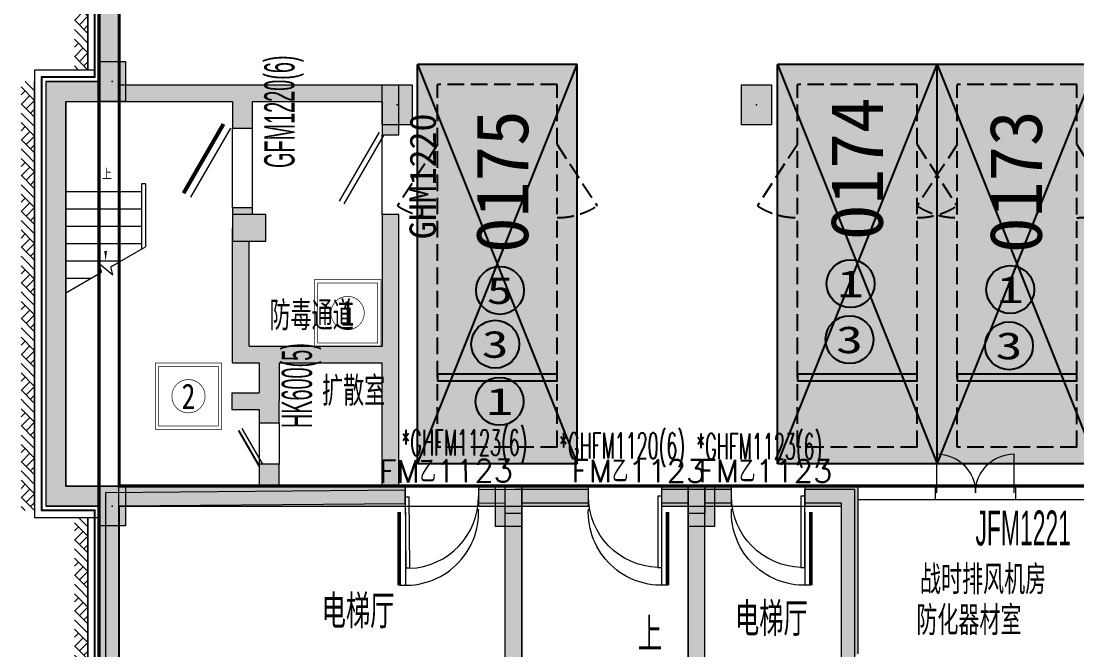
# Model space of a CAD drawing. Extents: x -264757 to 1033689, y 4049843 to 4347093.
# Drawn here: x -90229 to -74366, y 4195866 to 4205315 of the extents above; entities that cross this region are included whole.
import ezdxf
from ezdxf.enums import TextEntityAlignment as Align

# ---------------------------------------------------------------- set-up
doc = ezdxf.new("R2010")
doc.units = 0
doc.header["$LTSCALE"] = 1000
doc.header["$MEASUREMENT"] = 0
doc.linetypes.add('AX-01DK-PB01$1$A-001-车位参照B1$0$A-001-车位参照B1$0$A-001-车位参照B1$0$A-H4-001-基本图形$0$A-001-车位B1$0$DASH', pattern=[0.35, 0.25, -0.1])
doc.linetypes.add('DASH', pattern=[0.35, 0.25, -0.1])
doc.layers.get('0').update_dxf_attribs({"color": 8})
for name, color, linetype in [('AX-01DK-PB01$0$AX-001DK-01-PB01-02$0$A-3-Htch(wall)', 8, 'Continuous'), ('AX-01DK-PB01$0$AX-03CK-02-PB01$0$AX-03CK-02-PB01$0$PUB_HATCH', 8, 'Continuous'), ('AX-01DK-PB01$0$AX-03CK-02-PB01$0$AX-03CK-02-PB01$0$人防$0$人防$0$A-WIND-IDEN', 8, 'Continuous'), ('AX-01DK-PB01$0$AX-03CK-02-PB01$0$AX-03CK-02-PB01$0$人防$0$人防$0$DOOR_FIRE_TEXT', 8, 'Continuous'), ('DIM_SYMB', 8, 'Continuous'), ('PUB_HATCH', 8, 'Continuous'), ('PUB_TEXT', 8, 'Continuous'), ('不利因素3-紧邻房间出入口', 7, 'Continuous'), ('不利因素5-单面靠墙', 7, 'Continuous'), ('不利因素9-坡道上停车', 7, 'Continuous'), ('大车位', 7, 'Continuous')]:
    doc.layers.add(name, color=color, linetype=linetype)
for name, color, linetype, plot in [('AX-01DK-PB01$0$AX-001DK-01-PB01-02$0$A-3-WinF(Text)', 8, 'Continuous', False), ('AX-01DK-PB01$0$AX-03CK-02-PB01$0$AX-03CK-02-PB01$0$WINDOW_TEXT', 8, 'Continuous', False), ('AX-01DK-PB01$0$AX-03CK-02-PB01$0$AX-03CK-02-PB01$0$人防$0$WINDOW_TEXT', 8, 'Continuous', False)]:
    doc.layers.add(name, color=color, linetype=linetype, plot=plot)
doc.layers.add('无关图层', color=8, linetype='Continuous', lineweight=0)
doc.layers.add('车位归属楼栋范围线', color=7, linetype='Continuous', true_color=0x19e6c7)
doc.styles.add('_TCH_DIM', font='SIMPLEX', dxfattribs={"bigfont": 'GBCBIG'})
doc.styles.add('AX-01DK-PB01$0$_TCH_DIM', font='SIMPLEX', dxfattribs={"bigfont": 'GBCBIG'})
doc.styles.add('AX-01DK-PB01$0$AX-001DK-01-PB01-02$0$_TCH_WINDOW', font='SIMPLEX', dxfattribs={"bigfont": 'GBCBIG'})
doc.styles.add('AX-01DK-PB01$0$AX-03CK-02-PB01$0$_TCH_DIM', font='SIMPLEX', dxfattribs={"bigfont": 'GBCBIG'})
doc.styles.add('AX-01DK-PB01$0$AX-03CK-02-PB01$0$AX-03CK-02-PB01$0$_TCH_DIM', font='SIMPLEX', dxfattribs={"bigfont": 'GBCBIG'})
doc.styles.add('AX-01DK-PB01$0$AX-03CK-02-PB01$0$AX-03CK-02-PB01$0$_TCH_DIM_T3', font='SIMPLEX', dxfattribs={"width": 0.705882, "bigfont": 'GBCBIG'})
doc.styles.add('AX-01DK-PB01$0$AX-03CK-02-PB01$0$AX-03CK-02-PB01$0$人防$0$人防$0$_TCH_DIM', font='$ GAD E', dxfattribs={"width": 0.7, "bigfont": '$ GAD C'})
doc.styles.add('AX-01DK-PB01$0$Standard', font='gbenor.shx', dxfattribs={"bigfont": 'gbcbig.shx'})
doc.styles.add('AX-ACK-BIANH1$0$黑体', font='simhei.ttf')
doc.styles.add('AX-ACK-P01-WALL$0$黑体', font='simhei.ttf')
doc.styles.add('SX-ACK-PB01-WNC-ALL$0$黑体', font='simhei.ttf')
doc.styles.add('坑编号', font='', dxfattribs={"width": 0.8})
doc.styles.add('宋体', font='')
doc.styles.get('坑编号').set_extended_font_data('SimSun')
doc.styles.get('宋体').set_extended_font_data('SimSun')

# ---------------------------------------------------------------- blocks, each defined once
blk = doc.blocks.new('SX-ACK-PB01-WNC-ALL$0$20200722.21182536')
at = {"layer": '不利因素3-紧邻房间出入口', "true_color": 0xe4d218}
h = blk.add_hatch(color=52, dxfattribs=at)
h.dxf.hatch_style = 1
edge = h.paths.add_edge_path()
edge.add_arc((360, 360), 360, 0, 360)
at = {"layer": '不利因素3-紧邻房间出入口'}
blk.add_circle((360, 360), 360, dxfattribs=at)
at = {"layer": '不利因素3-紧邻房间出入口', "style": 'SX-ACK-PB01-WNC-ALL$0$黑体', "width": 1.390625}
blk.add_text('3', height=407, dxfattribs=at).set_placement((156, 156), (564, 156), align=Align.FIT)
blk = doc.blocks.new('SX-ACK-PB01-WNC-ALL$0$20200722.21183209')
at = {"layer": '不利因素5-单面靠墙', "true_color": 0x6d711d}
h = blk.add_hatch(color=66, dxfattribs=at)
h.dxf.hatch_style = 1
edge = h.paths.add_edge_path()
edge.add_arc((360, 360), 360, 0, 360)
at = {"layer": '不利因素5-单面靠墙'}
blk.add_circle((360, 360), 360, dxfattribs=at)
at = {"layer": '不利因素5-单面靠墙', "style": 'SX-ACK-PB01-WNC-ALL$0$黑体', "width": 1.390625}
blk.add_text('5', height=407, dxfattribs=at).set_placement((156, 156), (564, 156), align=Align.FIT)
blk = doc.blocks.new('AX-01DK-PB01$1$$LinePat$素土夯实')
at = {"layer": '无关图层'}
for p, q in [((0, -210), (210, 0)), ((120, -300), (420, 0)), ((420, 0), (608, -188)), ((495, -300), (795, 0)), ((615, 0), (705, -90)), ((210, -210), (300, -300)), ((315, -105), (502, -293)), ((705, -300), (795, -210))]:
    blk.add_line(p, q, dxfattribs=at)
blk = doc.blocks.new('*U100')
at = {"layer": '无关图层', "const_width": 10}
for points in [[(1000, 0), (0, 0), (0, 1000), (1000, 1000)], [(950, 50), (50, 50), (50, 950), (950, 950)]]:
    blk.add_lwpolyline(points, close=True, dxfattribs=at)
blk.add_lwpolyline([(500, 750, 0.098491), (404, 731, 0.098491), (323, 677, 0.098491), (269, 596, 0.098491), (250, 500, 0.098491), (269, 404, 0.098491), (323, 323, 0.098491), (404, 269, 0.098491), (500, 250, 0.098491), (596, 269, 0.098491), (677, 323, 0.098491), (731, 404, 0.098491), (750, 500, 0.098491), (731, 596, 0.098491), (677, 677, 0.098491), (596, 731, 0.098491)], format="xyb", close=True, dxfattribs=at)
at = {"layer": '无关图层', "style": '坑编号', "width": 0.8}
blk.add_attdef('X', text='', height=380, dxfattribs=at).set_placement((500, 500), align=Align.MIDDLE_CENTER)
blk = doc.blocks.new('*U101')
at = {"layer": '无关图层', "const_width": 10}
for points in [[(1000, 0), (0, 0), (0, 1000), (1000, 1000)], [(950, 50), (50, 50), (50, 950), (950, 950)]]:
    blk.add_lwpolyline(points, close=True, dxfattribs=at)
blk.add_lwpolyline([(500, 750, 0.098491), (404, 731, 0.098491), (323, 677, 0.098491), (269, 596, 0.098491), (250, 500, 0.098491), (269, 404, 0.098491), (323, 323, 0.098491), (404, 269, 0.098491), (500, 250, 0.098491), (596, 269, 0.098491), (677, 323, 0.098491), (731, 404, 0.098491), (750, 500, 0.098491), (731, 596, 0.098491), (677, 677, 0.098491), (596, 731, 0.098491)], format="xyb", close=True, dxfattribs=at)
at = {"layer": '无关图层', "style": '坑编号', "width": 0.8}
blk.add_attdef('X', text='', height=380, dxfattribs=at).set_placement((500, 500), align=Align.MIDDLE_CENTER)
blk = doc.blocks.new('SX-CK-PB001-WNC$1$20211103.13313888')
at = {"layer": '无关图层'}
h = blk.add_hatch(color=256, dxfattribs=at)
h.dxf.hatch_style = 1
h.paths.add_polyline_path([(0, 600), (400, 600), (400, 0), (0, 0)])
blk.add_lwpolyline([(0, 600), (400, 600), (400, 0), (0, 0)], close=True, dxfattribs=at)
blk.add_point((200, 300), dxfattribs=at)
blk = doc.blocks.new('SX-CK-PB001-WNC$1$20211103.13313578')
at = {"layer": '无关图层'}
h = blk.add_hatch(color=256, dxfattribs=at)
h.dxf.hatch_style = 1
h.paths.add_polyline_path([(0, 600), (450, 600), (450, 0), (0, 0)])
blk.add_lwpolyline([(0, 600), (450, 600), (450, 0), (0, 0)], close=True, dxfattribs=at)
blk.add_point((225, 300), dxfattribs=at)
blk = doc.blocks.new('fasdfasdfasdfasdfasdf')
at = {"layer": '不利因素9-坡道上停车', "true_color": 0xe0aa15}
h = blk.add_hatch(color=42, dxfattribs=at)
h.dxf.hatch_style = 1
edge = h.paths.add_edge_path()
edge.add_arc((-119587, 4058555), 720, 0, 360)
at = {"layer": '不利因素9-坡道上停车'}
blk.add_circle((-119587, 4058555), 720, dxfattribs=at)
at = {"layer": '不利因素9-坡道上停车', "style": 'AX-ACK-P01-WALL$0$黑体', "width": 1.390625}
blk.add_text('1', height=815, dxfattribs=at).set_placement((-119994, 4058148), (-119180, 4058148), align=Align.FIT)
blk = doc.blocks.new('AX-01DK-PB01$0$$DorLib2D$00000001')
at = {"layer": '无关图层'}
for p, q in [((0.45, 0.975), (0.5, 0.975)), ((0.45, 0), (0.45, 0.975)), ((0.5, 0), (0.5, 0.975)), ((0.5, 0), (0.45, 0))]:
    blk.add_line(p, q, dxfattribs=at)
at = {"layer": '无关图层', "lineweight": 13}
blk.add_arc((0.475, 0), 0.975, 91.4693, 180, dxfattribs=at)
blk = doc.blocks.new('AX-01DK-PB01$0$AX-03CK-02-PB01$0$AX-03CK-02-PB01$0$人防$0$$DorLib2D$00000181')
at = {"layer": '无关图层'}
for p, q in [((-0.533, 0.141), (0.333, 0.641)), ((-0.5, 0.083), (0.366, 0.583))]:
    blk.add_line(p, q, dxfattribs=at)
blk = doc.blocks.new('AX-01DK-PB01$0$AX-03CK-02-PB01$0$AX-03CK-02-PB01$0$人防$0$人防$0$$DorLib2D$00000191')
at = {"layer": '无关图层'}
blk.add_line((-0.5, 0.15), (0.366, 0.65), dxfattribs=at)
at = {"layer": '无关图层', "const_width": 0.05}
blk.add_lwpolyline([(-0.55, 0.237), (0.316, 0.737)], dxfattribs=at)
blk = doc.blocks.new('AX-01DK-PB01$0$AX-03CK-02-PB01$0$AX-03CK-02-PB01$0$人防$0$人防$0$$DorLib2D$00000004')
at = {"layer": '无关图层'}
for p, q in [((-0.485, 0), (-0.485, 0.485)), ((0.485, 0), (0.485, 0.485))]:
    blk.add_line(p, q, dxfattribs=at)
at = {"layer": '无关图层', "lineweight": 13}
for centre, start, end in [((-0.485, 0), 0, 90), ((0.485, 0), 90, 180)]:
    blk.add_arc(centre, 0.485, start, end, dxfattribs=at)
blk = doc.blocks.new('AX-01DK-PB01$0$AX-03CK-02-PB01$0$AX-03CK-02-PB01$0$$U_DORLIB2D$00000009')
at = {"layer": '无关图层'}
blk.add_line((0.5, 0.219), (0.5, 1.213), dxfattribs=at)
at = {"layer": '无关图层', "const_width": 0.05}
blk.add_lwpolyline([(0.583, 0.219), (0.583, 1.219)], dxfattribs=at)
at = {"layer": '无关图层'}
blk.add_arc((0.5, 0.219), 1.001, 85.224, 182.3859, dxfattribs=at)
blk = doc.blocks.new('_FZH')
blk.add_lwpolyline([(-0.5, -0.5), (0.5, -0.5), (0.5, 0.5), (-0.5, 0.5)], close=True)
at = {"layer": 'PUB_HATCH'}
blk.add_solid([(-0.5, -0.5), (0.5, -0.5), (-0.5, 0.5), (0.5, 0.5)], dxfattribs=at)

msp = doc.modelspace()

# ---------------------------------------------------------------- hatches: boundary and pattern name
at = {"layer": 'AX-01DK-PB01$0$AX-001DK-01-PB01-02$0$A-3-Htch(wall)'}
for points in [[(-88759.6, 4223508), (-89059.6, 4223808), (-89059.6, 4204408), (-88759.6, 4204108)], [(-89559.6, 4204108), (-89859.6, 4204408), (-89859.6, 4198028.3), (-89559.6, 4198328.3)], [(-89859.6, 4204408), (-89559.6, 4204108), (-88759.6, 4204108), (-89059.6, 4204408)], [(-89559.6, 4198328.3), (-89859.6, 4198028.3), (-89057.7, 4198028.3), (-88891.6, 4198128.3), (-88859.6, 4198328.3)], [(-88891.6, 4198128.3), (-89057.7, 4198028.3), (-89057.7, 4194206.9), (-88757.7, 4194206.9), (-88757.7, 4198028.3)]]:
    msp.add_hatch(color=256, dxfattribs=at).paths.add_polyline_path(points)
at = {"layer": 'AX-01DK-PB01$0$AX-03CK-02-PB01$0$AX-03CK-02-PB01$0$PUB_HATCH'}
for points in [[(-88759.7, 4204108), (-87054.6, 4204108), (-86912.9, 4204191.4), (-86929.6, 4204358), (-88759.7, 4204358)], [(-86912.9, 4204191.4), (-86754.6, 4204108), (-84804.6, 4204108), (-84554.6, 4204358), (-86929.6, 4204358)], [(-84804.6, 4204108), (-84804.6, 4203608), (-84554.6, 4203608), (-84554.6, 4204358)], [(-87054.6, 4204108), (-87054.6, 4203708), (-86754.6, 4203708), (-86754.6, 4204108), (-86912.9, 4204191.4)], [(-87054.6, 4202407.9), (-86754.6, 4202408), (-86754.6, 4202508), (-87054.6, 4202508)], [(-87054.6, 4202207.9), (-87054.6, 4202407.9), (-87054.6, 4202207.9)], [(-84554.6, 4200303), (-84554.6, 4202408), (-84804.6, 4202408), (-84804.6, 4200428), (-84721.3, 4200303)], [(-86804.6, 4202008.1), (-87054.5, 4202008), (-87054.6, 4202207.9), (-87054.6, 4202207.9), (-87054.6, 4200178), (-86804.6, 4200428)], [(-86804.6, 4200428), (-87054.6, 4200178), (-86654.6, 4200178), (-86496.3, 4200261.3), (-86479.6, 4200428)], [(-86496.3, 4200261.3), (-86354.6, 4200178), (-84804.6, 4200178), (-84721.3, 4200303), (-84804.6, 4200428), (-86479.6, 4200428)], [(-84679.6, 4198228.3), (-84554.6, 4198328.3), (-84554.6, 4200303), (-84721.3, 4200303), (-84804.6, 4200178), (-84804.6, 4198328.3)], [(-86496.3, 4200261.3), (-86654.6, 4200178), (-86654.6, 4199728.3), (-86554.6, 4199603.3), (-86354.6, 4199603.3), (-86354.6, 4200178)], [(-87064.8, 4199478.3), (-86654.6, 4199478.3), (-86554.6, 4199603.3), (-86654.6, 4199728.3), (-87064.8, 4199728.3)], [(-86654.6, 4199478.3), (-86654.6, 4199278.3), (-86354.6, 4199278.3), (-86354.6, 4199603.3), (-86554.6, 4199603.3)], [(-86354.6, 4198328.3), (-86354.6, 4198658.3), (-86654.6, 4198658.3), (-86654.6, 4198328.3), (-86496.3, 4198228.3)], [(-88891.6, 4198128.3), (-88757.7, 4198028.3), (-86479.6, 4198028.3), (-86496.3, 4198228.3), (-86654.6, 4198328.3), (-88859.6, 4198328.3)], [(-86496.3, 4198228.3), (-86479.6, 4198028.3), (-84679.6, 4198028.3), (-84679.6, 4198228.3), (-84804.6, 4198328.3), (-86354.6, 4198328.3)], [(-84679.6, 4198028.3), (-84455.7, 4198028.3), (-84455.7, 4198328.3), (-84554.6, 4198328.3), (-84679.6, 4198228.3)], [(-82105.1, 4198328.3), (-83355.7, 4198328.3), (-83355.7, 4198028.3), (-82105.1, 4198028.3)], [(-82105.1, 4198028), (-81706.2, 4198028), (-81706.2, 4198328), (-82105.1, 4198328)], [(-80606.2, 4198028), (-79556.1, 4198028), (-79556.1, 4198328), (-80606.2, 4198328)], [(-77656.4, 4198328), (-78456.1, 4198328), (-78456.1, 4198028), (-77906.4, 4198028)], [(-77656.4, 4198328), (-77906.4, 4198028), (-77906.4, 4195558), (-77656.4, 4195808)]]:
    msp.add_hatch(color=256, dxfattribs=at).paths.add_polyline_path(points)
at = {"layer": '大车位', "true_color": 0xe806f9}
h = msp.add_hatch(color=6, dxfattribs=at)
h.dxf.hatch_style = 1
h.paths.add_polyline_path([(-81874, 4204661.2), (-81874, 4198661.2), (-84274, 4198661.2), (-84274, 4204661.2)])
h = msp.add_hatch(color=6, dxfattribs=at)
h.dxf.hatch_style = 1
h.paths.add_polyline_path([(-76466.1, 4204661.2), (-76466.1, 4198661.2), (-78866.1, 4198661.2), (-78866.1, 4204661.2)])
h = msp.add_hatch(color=6, dxfattribs=at)
h.dxf.hatch_style = 1
h.paths.add_polyline_path([(-74066.1, 4204660.5), (-74066.1, 4198660.5), (-76466.1, 4198660.5), (-76466.1, 4204660.5)])
at = {"layer": '无关图层'}
h = msp.add_hatch(dxfattribs=at)
h.set_pattern_fill('钢筋混凝土', color=256, scale=100)
h.set_pattern_definition([(45, (-4e-05, 0.0001), (-176.776695, 176.776695), []), (50, (-4e-05, 0.0001), (717.26018, -62.752135), [75, -825]), (355, (-4e-05, 0.0001), (-138.75133, 752.19213), [60, -660]), (100.4514, (59.8, -5.2), (578.50938, 689.43954), [63.74019, -701.14211]), (46.1842, (-4e-05, 200), (1067.24105, -165.51901), [112.5, -1237.5]), (96.6356, (88.9, 186.2), (934.6627, 974.11787), [95.6103, -1051.713]), (351.1842, (-4e-05, 200), (934.66195, 974.1186), [90, -990]), (21, (100, 150), (596.90705, -402.61889), [75, -825]), (326, (100, 150), (243.31533, 725.15005), [60, -660]), (71.4514, (149.74, 116.45), (840.22263, 322.5305), [63.74019, -701.14211]), (37.5, (-4e-05, 0.0001), (12.159855, 332.893854), [0, -652, 0, -670, 0, -662.5]), (7.5, (-4e-05, 0.0001), (263.069537, 394.411712), [0, -382, 0, -637, 0, -252.5]), (327.5, (-223, 0.0001), (533.822436, -22.554872), [0, -250, 0, -780, 0, -1035]), (317.5, (-323, 0.0001), (583.18617, 100.10498), [0, -325, 0, -518, 0, -735])])
h.paths.add_polyline_path([(-89059.6, 4211308), (-89057.5, 4204408), (-89859.6, 4204408), (-89857.5, 4198029.3), (-89058.6, 4198029.3), (-89059.6, 4194608), (-88759.6, 4194608), (-88759.6, 4198328), (-89559.6, 4198328), (-89559.6, 4204108), (-88759.6, 4204108), (-88759.6, 4211308)])
for points in [[(-82706.7, 4198326.8), (-83105.7, 4198326.8), (-83105.7, 4197726.8), (-82706.7, 4197726.8)], [(-82706.7, 4198313.9), (-82707.1, 4197913.9), (-82957, 4197913.9), (-82956.6, 4198313.9)], [(-79956.4, 4198313.9), (-79956.7, 4197913.9), (-80206.6, 4197913.9), (-80206.3, 4198313.9)], [(-79807.1, 4198326.1), (-80206.1, 4198326.1), (-80206.1, 4197726.1), (-79807.1, 4197726.1)]]:
    msp.add_hatch(color=256, dxfattribs=at).paths.add_polyline_path(points)
h = msp.add_hatch(color=256, dxfattribs=at)
h.dxf.hatch_style = 1
h.paths.add_polyline_path([(-83055.7, 4194357.8), (-83055.7, 4194607.8), (-82956.6, 4194607.8), (-82956.6, 4198327.8), (-82706.6, 4198327.8), (-82705.7, 4194607.8), (-82705.7, 4193707.8), (-82905.7, 4193707.8), (-82905.7, 4194357.8)])
h = msp.add_hatch(color=256, dxfattribs=at)
h.dxf.hatch_style = 1
h.paths.add_polyline_path([(-79856.8, 4194357.8), (-79856.8, 4194607.8), (-79955.9, 4194607.8), (-79955.9, 4198327.8), (-80205.9, 4198327.8), (-80206.8, 4194607.8), (-80206.8, 4193707.8), (-80006.8, 4193707.8), (-80006.8, 4194357.8)])

# ---------------------------------------------------------------- linework, layer by layer
at = {"layer": 'DIM_SYMB'}
msp.add_lwpolyline([(-88959.6, 4202878.4, 0, 0, 0), (-88959.6, 4201708.4, 0, 40, 0), (-88959.6, 4201858.4, 0, 0, 0)], format="xyseb", dxfattribs=at)
at = {"layer": '大车位', "color": 83}
for p, q in [((-84274, 4198661.2, 0), (-84274, 4204661.2)), ((-81874, 4204661.2), (-84274, 4204661.2)), ((-81874, 4198661.2, 0), (-81874, 4204661.2)), ((-78866.1, 4198661.2, 0), (-78866.1, 4204661.2, 0)), ((-76466.1, 4204661.2, 0), (-78866.1, 4204661.2, 0)), ((-76466.1, 4198661.2, 0), (-76466.1, 4204661.2, 0)), ((-76466.1, 4198660.5, 0), (-76466.1, 4204660.5, 0)), ((-74066.1, 4204660.5, 0), (-76466.1, 4204660.5, 0)), ((-81874, 4198661.2, 0), (-84274, 4198661.2, 0)), ((-76466.1, 4198661.2, 0), (-78866.1, 4198661.2, 0)), ((-74066.1, 4198660.5, 0), (-76466.1, 4198660.5, 0))]:
    msp.add_line(p, q, dxfattribs=at)
at = {"layer": '大车位', "color": 8, "linetype": 'AX-01DK-PB01$1$A-001-车位参照B1$0$A-001-车位参照B1$0$A-001-车位参照B1$0$A-H4-001-基本图形$0$A-001-车位B1$0$DASH'}
for p, q in [((-82174, 4204361.2), (-83974, 4204361.2)), ((-83974, 4198911.2, 0), (-83974, 4204361.2)), ((-82174, 4198911.2, 0), (-82174, 4204361.2)), ((-76766.1, 4204361.2, 0), (-78566.1, 4204361.2, 0)), ((-78566.1, 4198911.2, 0), (-78566.1, 4204361.2, 0)), ((-76766.1, 4198911.2, 0), (-76766.1, 4204361.2, 0)), ((-74366.1, 4204360.5, 0), (-76166.1, 4204360.5, 0)), ((-76166.1, 4198910.5, 0), (-76166.1, 4204360.5, 0)), ((-74366.1, 4198910.5, 0), (-74366.1, 4204360.5, 0)), ((-82174, 4198911.2, 0), (-83974, 4198911.2, 0)), ((-76766.1, 4198911.2, 0), (-78566.1, 4198911.2, 0)), ((-74366.1, 4198910.5, 0), (-76166.1, 4198910.5, 0))]:
    msp.add_line(p, q, dxfattribs=at)
at = {"layer": '大车位', "color": 83, "elevation": 0}
for points in [[(-84274, 4204661.2), (-81874, 4198661.2)], [(-84274, 4198661.2), (-81874, 4204661.2)], [(-78866.1, 4204661.2), (-76466.1, 4198661.2)], [(-78866.1, 4198661.2), (-76466.1, 4204661.2)], [(-76466.1, 4204660.5), (-74066.1, 4198660.5)], [(-76466.1, 4198660.5), (-74066.1, 4204660.5)]]:
    msp.add_lwpolyline(points, dxfattribs=at)
at = {"layer": '大车位', "linetype": 'AX-01DK-PB01$1$A-001-车位参照B1$0$A-001-车位参照B1$0$A-001-车位参照B1$0$A-H4-001-基本图形$0$A-001-车位B1$0$DASH', "elevation": 0}
for points in [[(-83974, 4203461.2), (-84574, 4202539.2)], [(-82174, 4203461.2), (-81574, 4202539.2)], [(-78566.1, 4203461.2), (-79166.1, 4202539.2)], [(-76766.1, 4203461.2), (-76166.1, 4202539.2)], [(-76166.1, 4203460.5), (-76766.1, 4202538.6)], [(-74366.1, 4203460.5), (-73766.1, 4202538.6)]]:
    msp.add_lwpolyline(points, dxfattribs=at)
at = {"layer": '大车位', "elevation": 0}
for points in [[(-83974, 4199911.2), (-82174, 4199911.2), (-82174, 4200011.2), (-83974, 4200011.2)], [(-78566.1, 4199911.2), (-76766.1, 4199911.2), (-76766.1, 4200011.2), (-78566.1, 4200011.2)], [(-76166.1, 4199910.5), (-74366.1, 4199910.5), (-74366.1, 4200010.5), (-76166.1, 4200010.5)]]:
    msp.add_lwpolyline(points, close=True, dxfattribs=at)
at = {"layer": '大车位', "linetype": 'AX-01DK-PB01$1$A-001-车位参照B1$0$A-001-车位参照B1$0$A-001-车位参照B1$0$A-H4-001-基本图形$0$A-001-车位B1$0$DASH'}
for centre, start, end in [((-83974, 4203461.2), 236.94427, 270), ((-82174, 4203461.2), 270, 303.05573), ((-78566.1, 4203461.2, 0), 236.94427, 270), ((-76766.1, 4203461.2, 0), 270, 303.05573), ((-76166.1, 4203460.5, 0), 236.94427, 270), ((-74366.1, 4203460.5, 0), 270, 303.05573)]:
    msp.add_arc(centre, 1100, start, end, dxfattribs=at)
at = {"layer": '无关图层'}
for p, q in [((-89059.6, 4223808), (-89059.6, 4204408)), ((-88759.6, 4223508), (-88759.6, 4204108)), ((-89128, 4204466.8), (-89127.2, 4218955.5)), ((-89118, 4204466.8), (-89117.2, 4218955.5)), ((-89227.2, 4218835.5), (-89228, 4204579.6)), ((-89228, 4204579.6), (-89227.2, 4218835.5)), ((-89118, 4204579.6), (-90029.1, 4204579.6)), ((-90029.1, 4204579.6), (-90029.1, 4197857.8)), ((-89118, 4204478.9), (-89928.4, 4204478.9)), ((-89928.4, 4204478.9), (-89928.4, 4197958.5)), ((-89118, 4204466.8), (-89916.3, 4204466.8)), ((-89916.3, 4204466.8), (-89916.3, 4197970.6)), ((-90029.1, 4204408), (-90029.4, 4197958.5)), ((-90029.4, 4198029.3), (-90029.1, 4204408)), ((-89859.6, 4204408), (-89859.6, 4198028.3)), ((-89859.6, 4204408), (-89059.6, 4204408)), ((-89057.5, 4204408), (-89857.5, 4204408)), ((-89857.5, 4204408), (-89857.5, 4198029.3)), ((-88759.7, 4204358), (-86929.6, 4204358)), ((-88759.7, 4204358), (-88759.7, 4204108)), ((-86929.6, 4204358), (-84554.6, 4204358)), ((-84554.6, 4203608), (-84554.6, 4204358)), ((-89559.6, 4204108), (-89559.6, 4198328.3)), ((-89559.6, 4204108), (-88759.6, 4204108)), ((-88759.7, 4204108), (-87054.6, 4204108)), ((-87054.6, 4204108), (-87054.6, 4203708)), ((-86754.6, 4203708), (-86754.6, 4204108)), ((-86754.6, 4204108), (-84804.6, 4204108)), ((-84804.6, 4204108), (-84804.6, 4203608)), ((-87054.6, 4202508), (-87054.6, 4203708)), ((-87054.6, 4203708), (-86754.6, 4203708)), ((-86754.6, 4202508), (-86754.6, 4203708)), ((-84804.6, 4202408), (-84804.6, 4203608)), ((-84804.6, 4203608), (-84554.6, 4203608)), ((-88419.6, 4202868.4), (-88419.6, 4201890.1)), ((-88359.6, 4202868.4), (-88419.6, 4202868.4)), ((-88359.6, 4202868.4), (-88359.6, 4201924.8)), ((-89559.6, 4202748.4), (-89559.6, 4201231.9)), ((-88419.6, 4202748.4), (-89559.6, 4202748.4)), ((-88359.6, 4202748.4), (-88359.6, 4201924.8)), ((-86754.6, 4202508), (-87054.6, 4202508)), ((-87054.6, 4202508), (-87054.6, 4202407.9)), ((-86754.6, 4202408), (-86754.6, 4202508)), ((-88419.6, 4202488.4), (-89559.6, 4202488.4)), ((-87054.6, 4202407.9), (-87054.6, 4202207.9)), ((-84554.6, 4202408), (-84804.6, 4202408)), ((-84804.6, 4202408), (-84804.6, 4200428)), ((-84554.6, 4200303), (-84554.6, 4202408)), ((-88419.6, 4202228.4), (-89559.6, 4202228.4)), ((-87054.6, 4200178), (-87054.6, 4202207.9)), ((-88419.6, 4201968.4), (-89559.6, 4201968.4)), ((-88881.8, 4201623.3), (-88359.6, 4201924.8)), ((-86804.6, 4200428), (-86804.6, 4202008.1)), ((-88734.4, 4201708.4), (-89559.6, 4201708.4)), ((-89020.1, 4201543.4), (-89055.1, 4201673.8)), ((-89055.1, 4201673.8), (-88849, 4201500.9)), ((-88849, 4201500.9), (-88881.8, 4201623.3)), ((-89559.6, 4201231.9), (-89020.1, 4201543.4)), ((-89184.8, 4201448.4), (-89559.6, 4201448.4)), ((-86804.6, 4200428), (-86479.6, 4200428)), ((-86479.6, 4200428), (-84804.6, 4200428)), ((-84554.6, 4198328.3), (-84554.6, 4200303)), ((-87054.6, 4200178), (-86654.6, 4200178)), ((-86654.6, 4200178), (-86654.6, 4199728.3)), ((-86354.6, 4200178), (-86354.6, 4199603.3)), ((-86354.6, 4200178), (-84804.6, 4200178)), ((-84804.6, 4198328.3), (-84804.6, 4200178)), ((-87064.8, 4199728.3), (-86654.6, 4199728.3)), ((-87064.8, 4199728.3), (-87064.8, 4199478.3)), ((-86354.6, 4199278.3), (-86354.6, 4199603.3)), ((-87064.8, 4199478.3), (-86654.6, 4199478.3)), ((-86654.6, 4199478.3), (-86654.6, 4199278.3)), ((-86654.6, 4199278.3), (-86654.6, 4198658.3)), ((-86654.6, 4199278.3), (-86354.6, 4199278.3)), ((-86354.6, 4199278.3), (-86354.6, 4198658.3)), ((-86354.6, 4198658.3), (-86654.6, 4198658.3)), ((-86654.6, 4198658.3), (-86654.6, 4198328.3)), ((-86354.6, 4198328.3), (-86354.6, 4198658.3)), ((-89559.6, 4198328.3), (-88859.6, 4198328.3)), ((-84458.2, 4198264.2), (-88959.6, 4198227.2)), ((-88959.6, 4198227.2), (-88959.6, 4194306.8)), ((-88859.6, 4198328.3), (-86654.6, 4198328.3)), ((-86354.6, 4198328.3), (-84804.6, 4198328.3)), ((-84455.7, 4198328.3), (-84554.6, 4198328.3)), ((-84456.5, 4198064.2), (-84458.2, 4198264.2)), ((-84455.7, 4198028.3), (-84455.7, 4198328.3)), ((-82807.2, 4198277.8), (-83358.2, 4198273.3)), ((-83358.2, 4198273.3), (-83356.6, 4198073.3)), ((-82105.1, 4198328.3), (-83355.7, 4198328.3)), ((-83355.7, 4198328.3), (-83355.7, 4198028.3)), ((-81706.2, 4198277.8), (-82806.4, 4198277.8)), ((-81706.2, 4198328), (-82105.1, 4198328)), ((-81706.2, 4198028), (-81706.2, 4198328)), ((-81706.2, 4198328), (-80606.2, 4198328)), ((-81706.2, 4198077.8), (-81706.2, 4198277.8)), ((-79556.1, 4198328), (-80606.2, 4198328)), ((-80606.2, 4198328), (-80606.2, 4198028)), ((-80106.4, 4198277.8), (-80606.2, 4198277.8)), ((-80606.2, 4198277.8), (-80606.2, 4198077.8)), ((-79556.6, 4198277.8), (-80106.4, 4198277.8)), ((-79556.6, 4198077.8), (-79556.6, 4198277.8)), ((-79556.1, 4198028), (-79556.1, 4198328)), ((-77706, 4198277.8), (-78456.6, 4198277.8)), ((-78456.6, 4198277.8), (-78456.6, 4198077.8)), ((-77656.4, 4198328), (-78456.1, 4198328)), ((-78456.1, 4198328), (-78456.1, 4198028)), ((-76489.5, 4198328.3), (-77781.4, 4198328.3)), ((-77706, 4198277.8), (-77706, 4194357.8)), ((-77656.4, 4198328), (-77656.4, 4195808)), ((-76489.5, 4198128.3), (-76489.5, 4198328.3)), ((-76489.5, 4198328.3), (-75289.5, 4198328.3)), ((-73929.2, 4198328.3), (-75289.5, 4198328.3)), ((-75289.5, 4198328.3), (-75289.5, 4198128.3)), ((-88759.6, 4198028.8), (-84456.5, 4198064.2)), ((-83356.6, 4198073.3), (-82956.4, 4198076.6)), ((-82956.4, 4194757.8), (-82956.4, 4198076.6)), ((-82706.4, 4198077.8), (-81706.2, 4198077.8)), ((-82706.4, 4194457.8), (-82706.4, 4198077.8)), ((-80606.2, 4198077.8), (-80206.4, 4198077.8)), ((-80206.4, 4194457.8), (-80206.4, 4198077.8)), ((-79956.4, 4198077.8), (-79556.6, 4198077.8)), ((-79956.4, 4194757.8), (-79956.4, 4198077.8)), ((-78456.6, 4198077.8), (-77906, 4198077.8)), ((-77906, 4198077.8), (-77906, 4194757.8)), ((-77656.4, 4198128.3), (-76489.5, 4198128.3)), ((-76489.5, 4198128.3), (-75289.5, 4198128.3)), ((-75289.5, 4198128.3), (-73929.2, 4198128.3)), ((-89928.4, 4197958.5), (-89118.4, 4197958.5)), ((-89916.3, 4197970.6), (-89118.4, 4197970.6)), ((-89859.6, 4198028.3), (-89057.7, 4198028.3)), ((-89857.5, 4198029.3), (-89059.6, 4198029.3)), ((-89228.4, 4197958.5), (-89228.4, 4197970.6)), ((-89128.6, 4194658.5), (-89128.4, 4197970.6)), ((-89118.6, 4194658.5), (-89118.4, 4197970.6)), ((-89059.6, 4197970.6), (-89059.6, 4197970.6)), ((-89059.6, 4197958.5), (-89059.6, 4197958.5)), ((-89057.7, 4198028.3), (-89057.7, 4194206.9)), ((-88759.6, 4198028.8), (-88759.6, 4194709.2)), ((-88757.7, 4198028.3), (-88757.7, 4194206.9)), ((-88757.7, 4198028.3), (-86479.6, 4198028.3)), ((-86479.6, 4198028.3), (-84679.6, 4198028.3)), ((-84679.6, 4198028.3), (-84455.7, 4198028.3)), ((-84455.7, 4198028.3), (-83355.7, 4198028.3)), ((-83355.7, 4198028.3), (-82105.1, 4198028.3)), ((-82105.1, 4198028), (-81706.2, 4198028)), ((-80606.2, 4198028), (-79556.1, 4198028)), ((-79556.1, 4198028), (-78456.1, 4198028)), ((-78456.1, 4198028), (-77906.4, 4198028)), ((-77906.4, 4198028), (-77906.4, 4195558)), ((-90029.1, 4197857.8), (-89059.6, 4197857.8)), ((-89228.4, 4197857.8), (-89228.6, 4194658.5)), ((-89228.6, 4194658.5), (-89228.4, 4197857.8))]:
    msp.add_line(p, q, dxfattribs=at)
for points in [[(-89059.6, 4211308), (-89057.5, 4204408), (-89859.6, 4204408), (-89857.5, 4198029.3), (-89058.6, 4198029.3), (-89059.6, 4194608), (-88759.6, 4194608), (-88759.6, 4198328), (-89559.6, 4198328), (-89559.6, 4204108), (-88759.6, 4204108), (-88759.6, 4211308)], [(-82706.7, 4198326.8), (-83105.7, 4198326.8), (-83105.7, 4197726.8), (-82706.7, 4197726.8)], [(-83055.7, 4194357.8), (-83055.7, 4194607.8), (-82956.6, 4194607.8), (-82956.6, 4198327.8), (-82706.6, 4198327.8), (-82705.7, 4194607.8), (-82705.7, 4193707.8), (-82905.7, 4193707.8), (-82905.7, 4194357.8)], [(-82706.7, 4198313.9), (-82707.1, 4197913.9), (-82957, 4197913.9), (-82956.6, 4198313.9)], [(-79856.8, 4194357.8), (-79856.8, 4194607.8), (-79955.9, 4194607.8), (-79955.9, 4198327.8), (-80205.9, 4198327.8), (-80206.8, 4194607.8), (-80206.8, 4193707.8), (-80006.8, 4193707.8), (-80006.8, 4194357.8)], [(-79956.4, 4198313.9), (-79956.7, 4197913.9), (-80206.6, 4197913.9), (-80206.3, 4198313.9)], [(-79807.1, 4198326.1), (-80206.1, 4198326.1), (-80206.1, 4197726.1), (-79807.1, 4197726.1)]]:
    msp.add_lwpolyline(points, close=True, dxfattribs=at)
at = {"layer": '车位归属楼栋范围线', "linetype": 'DASH', "ltscale": 5, "const_width": 50}
msp.add_lwpolyline([(-88756.2, 4198328), (-43982.8, 4198328), (-43982.8, 4194208), (-40374.5, 4194208), (-40374.5, 4198433.4), (-33056.5, 4198433.4), (-33056.5, 4204787.6), (-29169.3, 4204787.6), (-29169.3, 4234026.6), (-25762.5, 4234026.6), (-25762.4, 4245014.4), (-69839.9, 4245014.4), (-69839.9, 4229878), (-88756.2, 4229878)], close=True, dxfattribs=at)
msp.add_lwpolyline([(-89059.6, 4221559.2), (-89059.6, 4170077), (-79712.9, 4170077), (-79712.9, 4170377.6), (-73439.8, 4170377.6), (-73439.8, 4169128), (-33779.6, 4169128.3), (-33779.6, 4175753.5), (-29378.4, 4175753.5), (-29378.4, 4186909.9), (-33152.6, 4186909.9), (-33152.6, 4194358), (-31806.4, 4194358), (-31806.4, 4195803.4), (-32656.4, 4195803.4), (-32656.4, 4204358), (-28828.7, 4204358), (-28828.7, 4215897.7)], dxfattribs=at)

# ---------------------------------------------------------------- block references
at = {"layer": '不利因素3-紧邻房间出入口'}
for p in [(-83466, 4200099.5), (-78142.4, 4200168.3), (-75745.6, 4200076.5)]:
    msp.add_blockref('SX-ACK-PB01-WNC-ALL$0$20200722.21182536', p, dxfattribs=at)
at = {"layer": '不利因素5-单面靠墙'}
msp.add_blockref('SX-ACK-PB01-WNC-ALL$0$20200722.21183209', (-83394.5, 4200908.3), dxfattribs=at)
at = {"layer": '无关图层'}
for name, p, xscale, yscale, zscale, rotation in [('AX-01DK-PB01$1$$LinePat$素土夯实', (-89227.9, 4205676.2), 0.6896899299279543, 0.6666666666666666, 0.6666666666666666, 269.9967811058686), ('AX-01DK-PB01$1$$LinePat$素土夯实', (-89228, 4205127.9), 0.6896899299279543, 0.6666666666666666, 0.6666666666666666, 269.9967811058686), ('AX-01DK-PB01$1$$LinePat$素土夯实', (-90029.1, 4204408), 0.6760541114216636, 0.6666666666666666, 0.6666666666666666, 269.9967811058687), ('AX-01DK-PB01$1$$LinePat$素土夯实', (-90029.1, 4203870.6), 0.6760541114216636, 0.6666666666666666, 0.6666666666666666, 269.9967811058687), ('AX-01DK-PB01$1$$LinePat$素土夯实', (-90029.1, 4203333.1), 0.6760541114216636, 0.6666666666666666, 0.6666666666666666, 269.9967811058687), ('AX-01DK-PB01$1$$LinePat$素土夯实', (-90029.2, 4202795.6), 0.6760541114216636, 0.6666666666666666, 0.6666666666666666, 269.9967811058687), ('_FZH', (-86804.6, 4202208), 399.8606307806084, 499.9996261498941, 499.9996261498941, 90.01600452783971), ('AX-01DK-PB01$1$$LinePat$素土夯实', (-90029.2, 4202258.2), 0.6760541114216636, 0.6666666666666666, 0.6666666666666666, 269.9967811058687), ('AX-01DK-PB01$1$$LinePat$素土夯实', (-90029.2, 4201720.7), 0.6760541114216636, 0.6666666666666666, 0.6666666666666666, 269.9967811058687), ('AX-01DK-PB01$1$$LinePat$素土夯实', (-90029.3, 4201183.2), 0.6760541114216636, 0.6666666666666666, 0.6666666666666666, 269.9967811058687), ('AX-01DK-PB01$1$$LinePat$素土夯实', (-90029.3, 4200645.8), 0.6760541114216636, 0.6666666666666666, 0.6666666666666666, 269.9967811058687), ('AX-01DK-PB01$1$$LinePat$素土夯实', (-90029.3, 4200108.3), 0.6760541114216636, 0.6666666666666666, 0.6666666666666666, 269.9967811058687), ('AX-01DK-PB01$1$$LinePat$素土夯实', (-90029.3, 4199570.8), 0.6760541114216636, 0.6666666666666666, 0.6666666666666666, 269.9967811058687), ('AX-01DK-PB01$1$$LinePat$素土夯实', (-90029.4, 4199033.4), 0.6760541114216636, 0.6666666666666666, 0.6666666666666666, 269.9967811058687), ('AX-01DK-PB01$1$$LinePat$素土夯实', (-90029.4, 4198495.9), 0.6760541114216636, 0.6666666666666666, 0.6666666666666666, 269.9967811058687), ('AX-01DK-PB01$1$$LinePat$素土夯实', (-89228.4, 4197857.8), 0.6707014192539078, 0.6666666666666666, 0.6666666666666666, 269.9967811058687), ('AX-01DK-PB01$1$$LinePat$素土夯实', (-89228.4, 4197324.6), 0.6707014192539078, 0.6666666666666666, 0.6666666666666666, 269.9967811058687), ('AX-01DK-PB01$1$$LinePat$素土夯实', (-89228.4, 4196791.4), 0.6707014192539078, 0.6666666666666666, 0.6666666666666666, 269.9967811058687), ('AX-01DK-PB01$1$$LinePat$素土夯实', (-89228.5, 4196258.1), 0.6707014192539078, 0.6666666666666666, 0.6666666666666666, 269.9967811058687)]:
    msp.add_blockref(name, p, dxfattribs=dict(at, xscale=xscale, yscale=yscale, zscale=zscale, rotation=rotation))
ref = msp.add_blockref('AX-01DK-PB01$0$AX-03CK-02-PB01$0$AX-03CK-02-PB01$0$人防$0$人防$0$$DorLib2D$00000191', (-86904.6, 4203108), dxfattribs=dict(at, xscale=-1200, yscale=1200, zscale=300, rotation=89.99988029121997))
ref.add_attrib('A', 'GFM1220(6)', (-86121.6, 4203108), dxfattribs={"layer": 'AX-01DK-PB01$0$AX-03CK-02-PB01$0$AX-03CK-02-PB01$0$人防$0$人防$0$A-WIND-IDEN', "height": 455, "rotation": 89.99988, "style": 'AX-01DK-PB01$0$AX-03CK-02-PB01$0$AX-03CK-02-PB01$0$人防$0$人防$0$_TCH_DIM', "width": 0.49})
for name, p in [('SX-CK-PB001-WNC$1$20211103.13313888', (-89059.6, 4204108)), ('SX-CK-PB001-WNC$1$20211103.13313578', (-84804.6, 4203758)), ('SX-CK-PB001-WNC$1$20211103.13313578', (-79404.6, 4203758)), ('SX-CK-PB001-WNC$1$20211103.13313888', (-89059.6, 4197728))]:
    msp.add_blockref(name, p, dxfattribs=at)
ref = msp.add_blockref('AX-01DK-PB01$0$AX-03CK-02-PB01$0$AX-03CK-02-PB01$0$人防$0$$DorLib2D$00000181', (-84679.6, 4203008), dxfattribs=dict(at, xscale=-1200, yscale=1200, zscale=250, rotation=89.99986448175943))
ref.add_attrib('A', 'GHM1220', (-83997.3, 4202037.8), dxfattribs={"layer": 'AX-01DK-PB01$0$AX-03CK-02-PB01$0$AX-03CK-02-PB01$0$人防$0$WINDOW_TEXT', "height": 396.52, "rotation": 89.99986, "style": '宋体'})
ref = msp.add_blockref('*U100', (-84824, 4200428), dxfattribs=dict(at, xscale=-1))
ref.add_attrib('X', '1', dxfattribs={"height": 380, "style": '坑编号', "width": 0.8}).set_placement((-85324, 4200928), align=Align.MIDDLE_CENTER)
ref = msp.add_blockref('AX-01DK-PB01$0$AX-03CK-02-PB01$0$AX-03CK-02-PB01$0$人防$0$人防$0$$DorLib2D$00000191', (-86504.6, 4198968.3), dxfattribs=dict(at, xscale=-620, yscale=-620, zscale=300, rotation=270.0002709490453))
ref.add_attrib('A', 'HK600(5)', (-85858.8, 4199199.1), dxfattribs={"layer": 'AX-01DK-PB01$0$AX-03CK-02-PB01$0$AX-03CK-02-PB01$0$人防$0$人防$0$A-WIND-IDEN', "height": 455, "rotation": 90.00027, "style": 'AX-01DK-PB01$0$AX-03CK-02-PB01$0$AX-03CK-02-PB01$0$人防$0$人防$0$_TCH_DIM', "width": 0.49})
msp.add_blockref('*U101', (-88214.8, 4199178), dxfattribs=at).add_auto_attribs({'X': '2'})
ref = msp.add_blockref('AX-01DK-PB01$0$AX-03CK-02-PB01$0$AX-03CK-02-PB01$0$$U_DORLIB2D$00000009', (-83905.7, 4198178.3), dxfattribs=dict(at, xscale=-1100, yscale=-1100, zscale=300, rotation=2.667548866842991e-06))
ref.add_attrib('A', '*GHFM1123(6)', (-84513.9, 4198788.4), dxfattribs={"layer": 'AX-01DK-PB01$0$AX-03CK-02-PB01$0$AX-03CK-02-PB01$0$WINDOW_TEXT', "height": 386.75, "rotation": 0, "style": 'AX-01DK-PB01$0$AX-03CK-02-PB01$0$AX-03CK-02-PB01$0$_TCH_DIM_T3', "width": 0.49827})
ref = msp.add_blockref('AX-01DK-PB01$0$AX-03CK-02-PB01$0$AX-03CK-02-PB01$0$$U_DORLIB2D$00000009', (-81156.2, 4198178), dxfattribs=dict(at, xscale=1100, yscale=-1100, zscale=300, rotation=4.183176281790572e-05))
ref.add_attrib('A', '*GHFM1120(6)', (-82145.2, 4198740.5), dxfattribs={"layer": 'AX-01DK-PB01$0$AX-03CK-02-PB01$0$AX-03CK-02-PB01$0$WINDOW_TEXT', "height": 386.75, "rotation": 0.00004, "style": 'AX-01DK-PB01$0$AX-03CK-02-PB01$0$AX-03CK-02-PB01$0$_TCH_DIM_T3', "width": 0.49827})
ref = msp.add_blockref('AX-01DK-PB01$0$AX-03CK-02-PB01$0$AX-03CK-02-PB01$0$$U_DORLIB2D$00000009', (-79006.1, 4198178), dxfattribs=dict(at, xscale=1100, yscale=-1100, zscale=300, rotation=4.183176281790572e-05))
ref.add_attrib('A', '*GHFM1123(6)', (-80084.3, 4198729.7), dxfattribs={"layer": 'AX-01DK-PB01$0$AX-03CK-02-PB01$0$AX-03CK-02-PB01$0$WINDOW_TEXT', "height": 386.75, "rotation": 0.00004, "style": 'AX-01DK-PB01$0$AX-03CK-02-PB01$0$AX-03CK-02-PB01$0$_TCH_DIM_T3', "width": 0.49827})
ref = msp.add_blockref('AX-01DK-PB01$0$$DorLib2D$00000001', (-83907.4, 4198168.8), dxfattribs=dict(at, xscale=-1100, yscale=-1100, zscale=200, rotation=0.4712662082719402))
ref.add_attrib('A', 'FM乙1123', (-84846.6, 4198376.3), dxfattribs={"layer": 'AX-01DK-PB01$0$AX-001DK-01-PB01-02$0$A-3-WinF(Text)', "height": 337.59, "rotation": 0.47127, "style": 'AX-01DK-PB01$0$AX-001DK-01-PB01-02$0$_TCH_WINDOW'})
ref = msp.add_blockref('AX-01DK-PB01$0$$DorLib2D$00000001', (-81156.2, 4198177.8), dxfattribs=dict(at, xscale=1100, yscale=-1100, zscale=200, rotation=359.9999999999605))
ref.add_attrib('A', 'FM乙1123', (-81958.8, 4198384.5), dxfattribs={"layer": 'AX-01DK-PB01$0$AX-001DK-01-PB01-02$0$A-3-WinF(Text)', "height": 337.59, "style": 'AX-01DK-PB01$0$AX-001DK-01-PB01-02$0$_TCH_WINDOW'})
ref = msp.add_blockref('AX-01DK-PB01$0$$DorLib2D$00000001', (-79006.6, 4198177.8), dxfattribs=dict(at, xscale=-1100, yscale=1100, zscale=200, rotation=180))
ref.add_attrib('A', 'FM乙1123', (-80048, 4198384.5), dxfattribs={"layer": 'AX-01DK-PB01$0$AX-001DK-01-PB01-02$0$A-3-WinF(Text)', "height": 337.59, "style": 'AX-01DK-PB01$0$AX-001DK-01-PB01-02$0$_TCH_WINDOW'})
ref = msp.add_blockref('AX-01DK-PB01$0$AX-03CK-02-PB01$0$AX-03CK-02-PB01$0$人防$0$人防$0$$DorLib2D$00000004', (-75889.5, 4198228.3), dxfattribs=dict(at, xscale=-1200, yscale=1200, zscale=200, rotation=2.667575128365871e-06))
ref.add_attrib('A', 'JFM1221', (-75889.5, 4197435.5), dxfattribs={"layer": 'AX-01DK-PB01$0$AX-03CK-02-PB01$0$AX-03CK-02-PB01$0$人防$0$人防$0$DOOR_FIRE_TEXT', "height": 525, "rotation": 0, "style": 'AX-01DK-PB01$0$AX-03CK-02-PB01$0$AX-03CK-02-PB01$0$人防$0$人防$0$_TCH_DIM', "width": 0.49})
at = {"layer": '车位归属楼栋范围线', "xscale": 0.5, "yscale": 0.5, "zscale": 0.5}
for p in [(-17973.3, 2172091.4, 0), (-15574.1, 2172003, 0), (-23247.1, 2170323.6, 0)]:
    msp.add_blockref('fasdfasdfasdfasdfasdf', p, dxfattribs=at)

# ---------------------------------------------------------------- texts
at = {"layer": 'PUB_TEXT', "color": 7, "style": '_TCH_DIM'}
msp.add_text('上', height=168.8, dxfattribs=at).set_placement((-89011.7, 4202930.9))
at = {"layer": '无关图层', "style": 'AX-ACK-BIANH1$0$黑体'}
for s, p in [('0174', (-77281.6, 4202022.9)), ('0175', (-82609.9, 4201829.7)), ('0173', (-74892.2, 4201829.1, 0))]:
    msp.add_text(s, height=788.61, rotation=90, dxfattribs=at).set_placement(p)
at = {"layer": '无关图层'}
for s, height, style, p in [('防毒通道', 438.87, 'AX-01DK-PB01$0$AX-03CK-02-PB01$0$_TCH_DIM', (-86497, 4200669)), ('扩散室', 438.87, 'AX-01DK-PB01$0$AX-03CK-02-PB01$0$_TCH_DIM', (-85707, 4199534.5)), ('战时排风机房', 438.87, 'AX-01DK-PB01$0$AX-03CK-02-PB01$0$AX-03CK-02-PB01$0$_TCH_DIM', (-76723.5, 4196702)), ('电梯厅', 506.38, 'AX-01DK-PB01$0$Standard', (-85713.8, 4196189.2)), ('电梯厅', 506.38, 'AX-01DK-PB01$0$Standard', (-79503.4, 4196074.6)), ('防化器材室', 438.87, 'AX-01DK-PB01$0$AX-03CK-02-PB01$0$AX-03CK-02-PB01$0$_TCH_DIM', (-76778.1, 4196088.6)), ('上', 506.4, 'AX-01DK-PB01$0$_TCH_DIM', (-80962.4, 4195845.3))]:
    msp.add_text(s, height=height, dxfattribs=dict(at, style=style)).set_placement(p)

doc.saveas('drawing.dxf')
